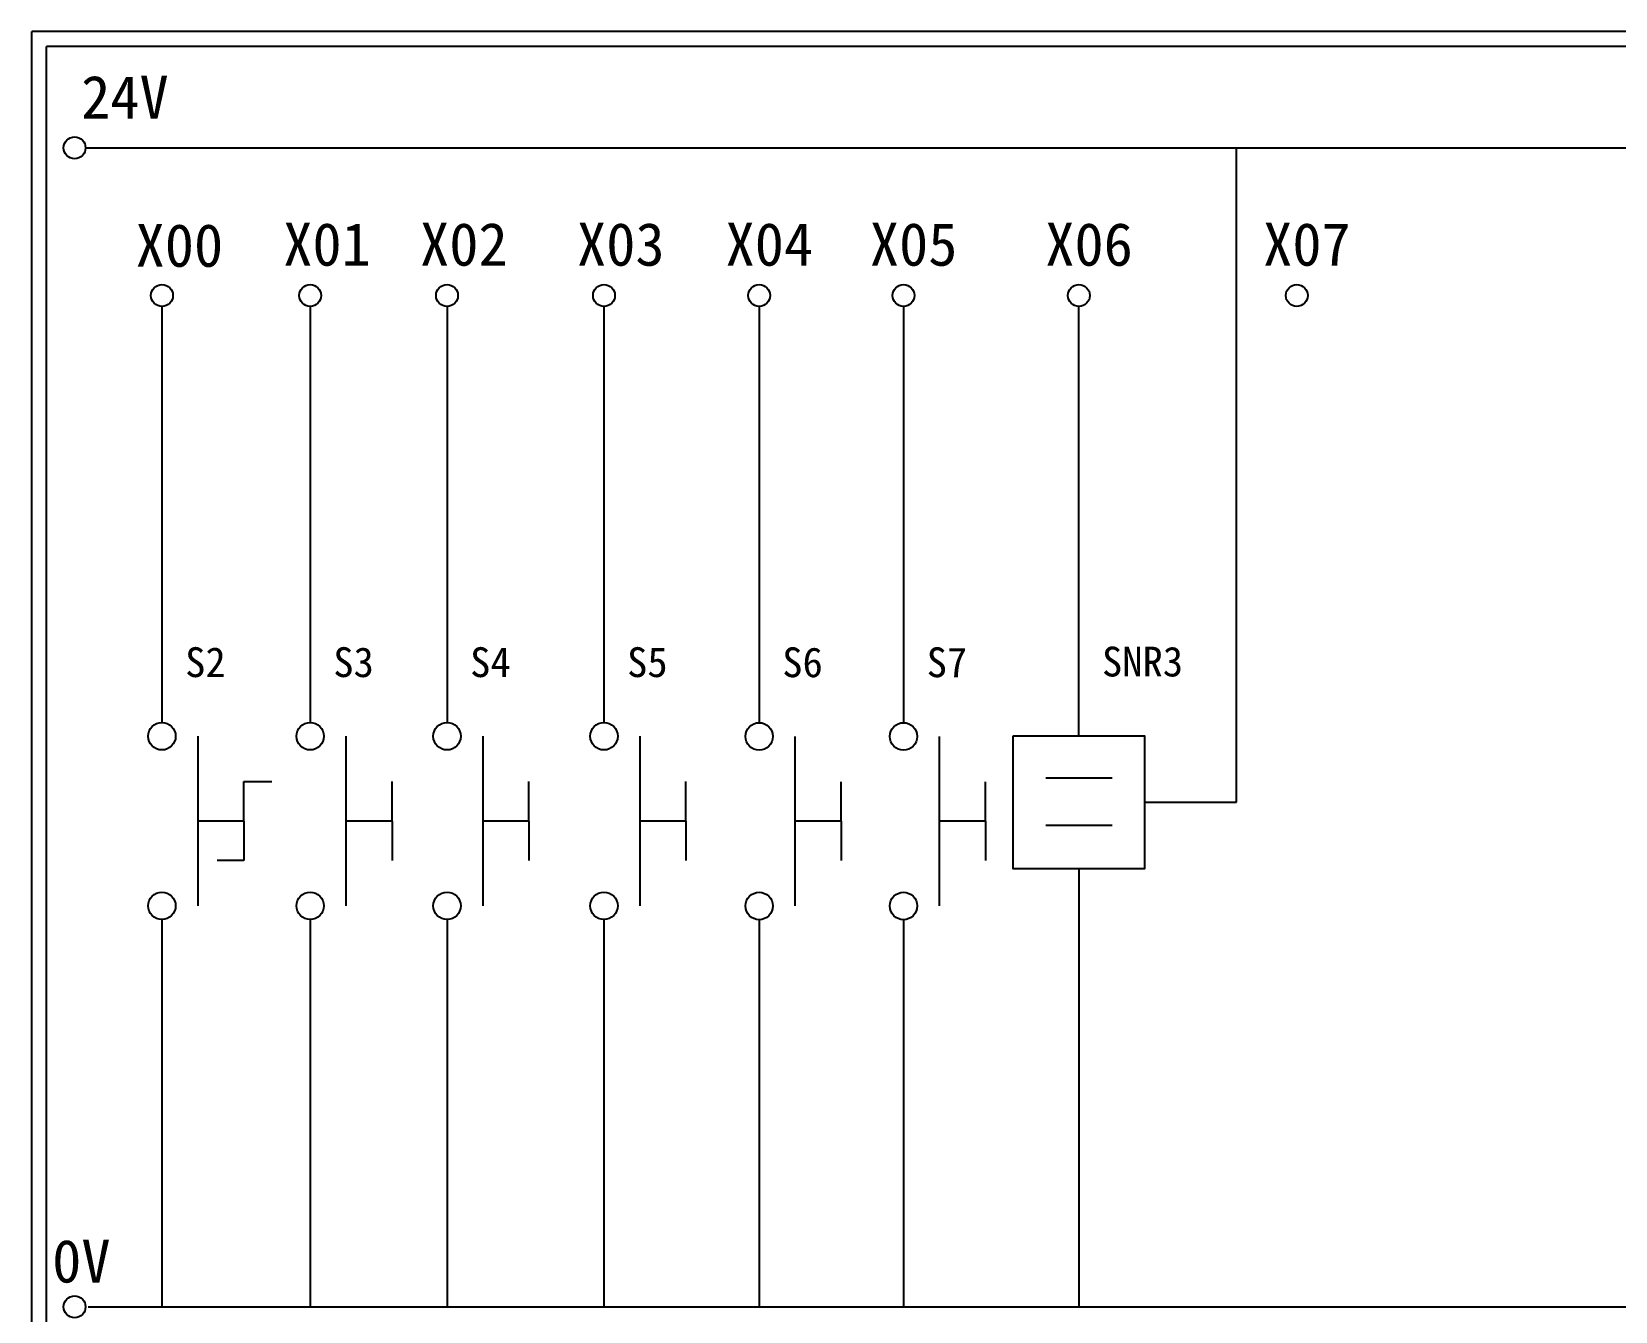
# Model space of a CAD drawing. Extents: x 325 to 612, y 3 to 207.
# Drawn here: x 325.3 to 458.2, y 99.6 to 207 of the extents above; entities that cross this region are included whole.
import ezdxf

# ---------------------------------------------------------------- set-up
doc = ezdxf.new("R2010")
doc.units = 0
doc.layers.get('0').update_dxf_attribs({"linetype": 'CONTINUOUS'})
doc.layers.add('圖框層', color=7, linetype='CONTINUOUS')
doc.layers.add('標尺寸層', color=3, linetype='CONTINUOUS')
doc.styles.add('STSL', font='KAIU.TTF')

msp = doc.modelspace()

# ---------------------------------------------------------------- linework, layer by layer
for p, q in [((426.41, 142.31), (426.41, 197.22)), ((413.19, 147.89), (413.19, 183.91)), ((343.12, 140.73), (343.12, 144.04)), ((355.56, 140.73), (355.56, 144.04)), ((367.04, 140.73), (367.04, 144.04)), ((380.21, 140.73), (380.21, 144.04)), ((393.23, 140.72), (393.23, 144.03)), ((405.34, 140.72), (405.34, 144.03)), ((418.7, 142.31), (426.41, 142.31)), ((343.12, 140.73), (343.12, 137.42)), ((355.56, 140.73), (355.56, 137.42)), ((367.04, 140.73), (367.04, 137.42)), ((380.21, 140.73), (380.21, 137.42)), ((393.23, 140.72), (393.23, 137.41)), ((405.34, 140.72), (405.34, 137.41)), ((413.19, 136.73), (413.19, 99.96))]:
    msp.add_line(p, q)
msp.add_lwpolyline([(407.67, 147.89), (418.7, 147.89), (418.7, 136.73), (407.67, 136.73)], close=True)
at = {"layer": '圖框層', "color": 7}
for p, q in [((612.32, 206.97), (325.32, 206.97)), ((325.32, 3), (325.32, 206.97)), ((611.07, 205.72), (326.57, 205.72)), ((326.57, 4.25), (326.57, 205.72))]:
    msp.add_line(p, q, dxfattribs=at)
at = {"layer": '標尺寸層', "color": 7}
for p, q in [((329.84, 197.22), (607.44, 197.22)), ((336.25, 183.91), (336.25, 148.99)), ((348.69, 183.91), (348.69, 148.99)), ((360.17, 183.91), (360.17, 148.99)), ((373.34, 183.91), (373.34, 148.99)), ((386.36, 183.91), (386.36, 148.99)), ((398.47, 183.91), (398.47, 148.99)), ((339.26, 147.84), (339.26, 133.61)), ((351.69, 147.84), (351.69, 133.61)), ((363.17, 147.84), (363.17, 133.61)), ((376.34, 147.84), (376.34, 133.61)), ((389.36, 147.83), (389.36, 133.6)), ((401.47, 147.83), (401.47, 133.6)), ((343.12, 144.04), (345.46, 144.04)), ((410.42, 144.34), (415.99, 144.34)), ((343.12, 140.73), (339.26, 140.73)), ((355.56, 140.73), (351.69, 140.73)), ((367.04, 140.73), (363.17, 140.73)), ((380.21, 140.73), (376.34, 140.73)), ((393.23, 140.72), (389.36, 140.72)), ((405.34, 140.72), (401.47, 140.72)), ((410.42, 140.37), (415.99, 140.37)), ((343.12, 137.42), (340.89, 137.42)), ((336.25, 132.46), (336.25, 99.96)), ((348.69, 132.46), (348.69, 99.96)), ((360.17, 132.46), (360.17, 99.96)), ((373.34, 132.46), (373.34, 99.96)), ((386.36, 132.46), (386.36, 99.96)), ((386.36, 132.45), (386.36, 99.96)), ((398.47, 132.46), (398.47, 99.96)), ((398.47, 132.45), (398.47, 99.96)), ((330.05, 99.96), (607.92, 99.96))]:
    msp.add_line(p, q, dxfattribs=at)
for centre, radius in [((328.92, 197.22), 0.92), ((336.25, 184.83), 0.92), ((348.69, 184.83), 0.92), ((360.17, 184.83), 0.92), ((373.34, 184.83), 0.92), ((373.34, 184.83), 0.92), ((386.36, 184.83), 0.92), ((398.47, 184.83), 0.92), ((413.19, 184.83), 0.92), ((431.47, 184.83), 0.92), ((336.25, 147.84), 1.15), ((348.69, 147.84), 1.15), ((360.17, 147.84), 1.15), ((373.34, 147.84), 1.15), ((386.36, 147.83), 1.15), ((398.47, 147.83), 1.15), ((336.25, 133.61), 1.15), ((348.69, 133.61), 1.15), ((360.17, 133.61), 1.15), ((373.34, 133.61), 1.15), ((386.36, 133.6), 1.15), ((398.47, 133.6), 1.15), ((328.92, 99.96), 0.92)]:
    msp.add_circle(centre, radius, dxfattribs=at)

# ---------------------------------------------------------------- texts
at = {"layer": '圖框層', "color": 4, "style": 'STSL'}
for s, height, p in [('24V', 3.6, (329.47, 199.68)), ('X00', 3.6, (334.04, 187.24)), ('X01', 3.6, (346.43, 187.33)), ('X02', 3.6, (357.91, 187.33)), ('X03', 3.6, (371.08, 187.33)), ('X04', 3.6, (383.54, 187.33)), ('X05', 3.6, (395.65, 187.33)), ('X06', 3.6, (410.37, 187.33)), ('X07', 3.6, (428.65, 187.33)), ('S2', 2.5, (338.2, 152.81)), ('S3', 2.5, (350.63, 152.81)), ('S4', 2.5, (362.11, 152.81)), ('S5', 2.5, (375.28, 152.81)), ('S6', 2.5, (388.3, 152.8)), ('S7', 2.5, (400.42, 152.8)), ('SNR3', 2.5, (415.13, 152.86)), ('0V', 3.6, (327.04, 102))]:
    msp.add_text(s, height=height, dxfattribs=at).set_placement(p)

doc.saveas('drawing.dxf')
